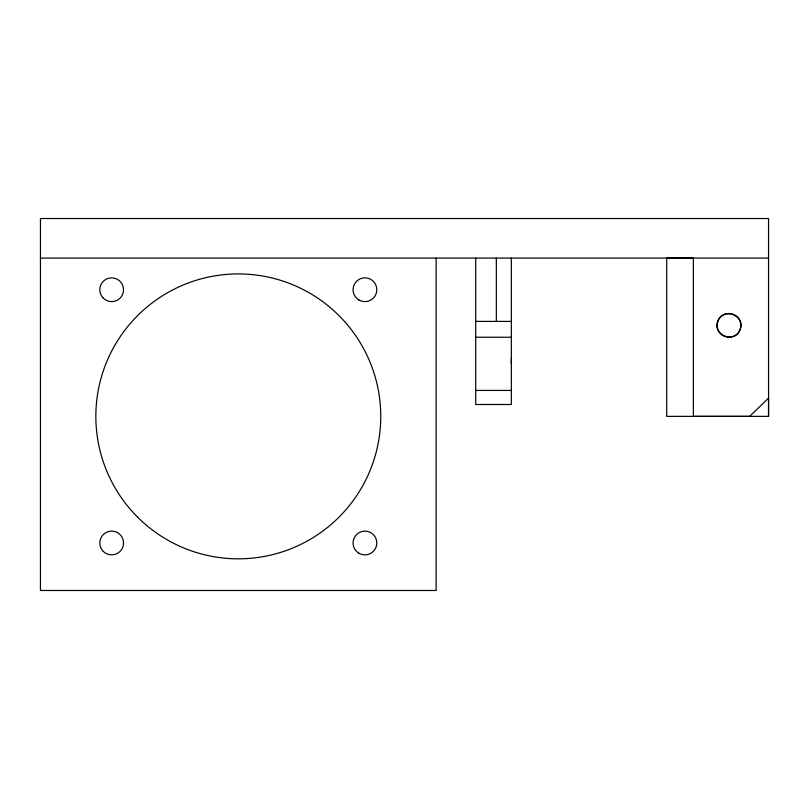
<?xml version="1.0" encoding="UTF-8"?>
<svg xmlns="http://www.w3.org/2000/svg" width="809" height="809" viewBox="0 0 809 809"><rect width="100%" height="100%" fill="white"/><g stroke="black" fill="none" stroke-linecap="round" stroke-linejoin="round"><path stroke-width="1.21" d="M511.339 358.276L511.339 363.443M768.55 416.372L768.55 398.099L749.64 416.372L693.364 416.372L693.364 258.081L666.707 258.091L666.707 416.372L768.55 416.372L768.55 218.521L40.45 218.521L40.45 590.479L436.152 590.479L436.152 258.091M40.45 258.091L768.55 258.091M475.722 321.406L511.339 321.406M475.722 337.232L511.339 337.232M475.722 390.434L511.339 390.434M511.339 258.091L511.339 404.5L475.722 404.5L475.722 258.091M496.332 258.091L496.332 321.406M717.775 321.426C712.183 335.624 735.664 343.876 740.174 329.293C745.777 315.095 722.285 306.844 717.775 321.426M722.275 335.159A11.872 11.872 0 0 0 740.811 326.26A11.872 11.872 0 0 0 723.843 314.661A11.872 11.872 0 0 0 722.275 335.159M358.832 299.927A11.872 11.872 0 0 0 376.802 289.935A11.872 11.872 0 0 0 359.156 279.368A11.872 11.872 0 0 0 358.832 299.927M103.279 298.137A11.872 11.872 0 0 0 123.14 292.818A11.872 11.872 0 0 0 108.608 278.276A11.872 11.872 0 0 0 103.279 298.137M103.279 551.394A11.872 11.872 0 0 0 123.14 546.065A11.872 11.872 0 0 0 108.608 531.533A11.872 11.872 0 0 0 103.279 551.394M358.994 553.275A11.872 11.872 0 0 0 376.802 543.001A11.872 11.872 0 0 0 358.994 532.716A11.872 11.872 0 0 0 358.994 553.275M137.57 517.103A142.455 142.455 0 0 0 375.902 453.242A142.455 142.455 0 0 0 201.431 278.771A142.455 142.455 0 0 0 137.57 517.103"/></g></svg>
